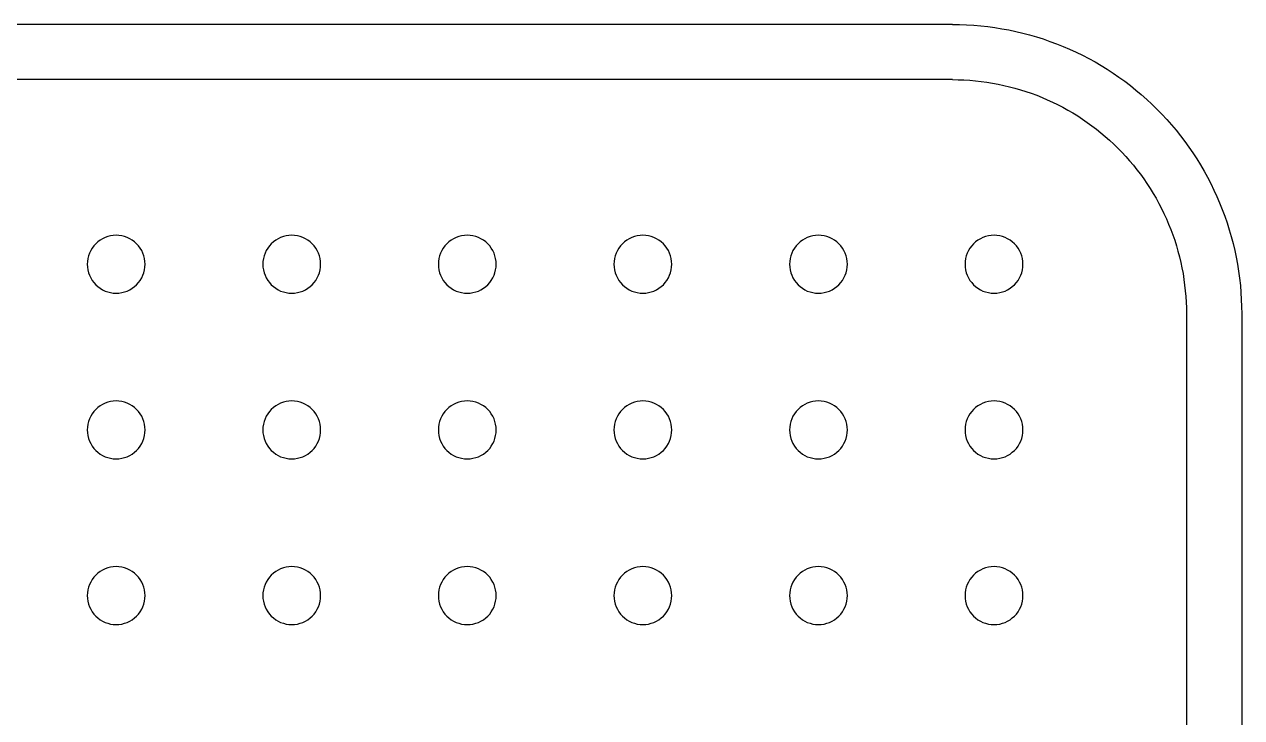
# Model space of a CAD drawing. Header units: millimetres. Extents: x -159872 to 386485, y -250577 to 158966.
# Drawn here: x 370577.6 to 370704.7, y 10206.9 to 10279.2 of the extents above; entities that cross this region are included whole.
import ezdxf

# ---------------------------------------------------------------- set-up
doc = ezdxf.new("R2010")
doc.units = ezdxf.units.MM
doc.layers.get('0').update_dxf_attribs({"lineweight": 25})
doc.layers.add('LDS-equipment-kitchen equipment', color=3, linetype='Continuous', lineweight=13)

# ---------------------------------------------------------------- blocks, each defined once
blk = doc.blocks.new('A$C41f9af21')
at = {"lineweight": 25, "transparency": 33554687}
for points in [[(458.78, 688.57, 0), (149.13, 688.57, 0)], [(458.78, 682.81, 0), (149.13, 682.81, 0)], [(483.2, 658.39, 0), (483.2, 565.02, 0)], [(488.96, 658.39, 0), (488.96, 565.02, 0)]]:
    blk.add_polyline3d(points, dxfattribs=at)
at = {"lineweight": 25}
for points in [[(458.78, 688.57, 0), (459.52, 688.56, 0), (460.26, 688.53, 0), (461, 688.49, 0), (461.74, 688.42, 0), (462.48, 688.34, 0), (463.21, 688.24, 0), (463.94, 688.12, 0), (464.67, 687.99, 0), (465.4, 687.84, 0), (466.12, 687.66, 0), (466.83, 687.48, 0), (467.54, 687.27, 0), (468.25, 687.05, 0), (468.95, 686.8, 0), (469.64, 686.55, 0), (470.33, 686.27, 0), (471.01, 685.98, 0), (471.69, 685.67, 0), (472.35, 685.35, 0), (473.01, 685.01, 0), (473.66, 684.65, 0), (474.3, 684.28, 0), (474.93, 683.89, 0), (475.55, 683.48, 0), (476.16, 683.06, 0), (476.76, 682.63, 0), (477.35, 682.18, 0), (477.93, 681.72, 0), (478.49, 681.24, 0), (479.05, 680.75, 0), (479.59, 680.25, 0), (480.12, 679.73, 0), (480.64, 679.2, 0), (481.14, 678.66, 0), (481.63, 678.1, 0), (482.11, 677.54, 0), (482.57, 676.96, 0), (483.02, 676.37, 0), (483.46, 675.77, 0), (483.87, 675.16, 0), (484.28, 674.54, 0), (484.67, 673.91, 0), (485.04, 673.27, 0), (485.4, 672.62, 0), (485.74, 671.96, 0), (486.06, 671.29, 0), (486.37, 670.62, 0), (486.66, 669.94, 0), (486.94, 669.25, 0), (487.2, 668.56, 0), (487.44, 667.86, 0), (487.66, 667.15, 0), (487.87, 666.44, 0), (488.06, 665.72, 0), (488.23, 665, 0), (488.38, 664.28, 0), (488.52, 663.55, 0), (488.63, 662.82, 0), (488.73, 662.09, 0), (488.82, 661.35, 0), (488.88, 660.61, 0), (488.92, 659.87, 0), (488.95, 659.13, 0), (488.96, 658.39, 0)], [(458.78, 682.81, 0), (459.38, 682.8, 0), (459.98, 682.78, 0), (460.58, 682.74, 0), (461.18, 682.69, 0), (461.77, 682.62, 0), (462.37, 682.54, 0), (462.96, 682.45, 0), (463.55, 682.34, 0), (464.13, 682.21, 0), (464.72, 682.07, 0), (465.3, 681.92, 0), (465.87, 681.75, 0), (466.44, 681.57, 0), (467.01, 681.38, 0), (467.57, 681.17, 0), (468.13, 680.95, 0), (468.68, 680.71, 0), (469.22, 680.46, 0), (469.76, 680.2, 0), (470.29, 679.92, 0), (470.82, 679.63, 0), (471.34, 679.33, 0), (471.85, 679.02, 0), (472.35, 678.69, 0), (472.84, 678.35, 0), (473.33, 678, 0), (473.8, 677.64, 0), (474.27, 677.26, 0), (474.73, 676.88, 0), (475.18, 676.48, 0), (475.62, 676.07, 0), (476.05, 675.66, 0), (476.47, 675.23, 0), (476.87, 674.79, 0), (477.27, 674.34, 0), (477.66, 673.88, 0), (478.03, 673.41, 0), (478.39, 672.94, 0), (478.74, 672.45, 0), (479.08, 671.96, 0), (479.41, 671.45, 0), (479.72, 670.94, 0), (480.03, 670.43, 0), (480.32, 669.9, 0), (480.59, 669.37, 0), (480.85, 668.83, 0), (481.1, 668.29, 0), (481.34, 667.73, 0), (481.56, 667.18, 0), (481.77, 666.62, 0), (481.97, 666.05, 0), (482.15, 665.48, 0), (482.31, 664.9, 0), (482.47, 664.32, 0), (482.6, 663.74, 0), (482.73, 663.16, 0), (482.84, 662.57, 0), (482.93, 661.97, 0), (483.01, 661.38, 0), (483.08, 660.79, 0), (483.13, 660.19, 0), (483.17, 659.59, 0), (483.19, 658.99, 0), (483.2, 658.39, 0)], [(368.51, 663.55, 0), (368.52, 663.25, 0), (368.57, 662.96, 0), (368.64, 662.67, 0), (368.74, 662.4, 0), (368.87, 662.13, 0), (369.02, 661.87, 0), (369.19, 661.64, 0), (369.39, 661.42, 0), (369.61, 661.22, 0), (369.85, 661.04, 0), (370.1, 660.89, 0), (370.37, 660.76, 0), (370.65, 660.66, 0), (370.94, 660.59, 0), (371.23, 660.55, 0), (371.53, 660.53, 0), (371.82, 660.55, 0), (372.12, 660.59, 0), (372.4, 660.66, 0), (372.68, 660.76, 0), (372.95, 660.89, 0), (373.2, 661.04, 0), (373.44, 661.22, 0), (373.66, 661.42, 0), (373.86, 661.64, 0), (374.04, 661.87, 0), (374.19, 662.13, 0), (374.31, 662.4, 0), (374.41, 662.67, 0), (374.49, 662.96, 0), (374.53, 663.25, 0), (374.54, 663.55, 0), (374.53, 663.85, 0), (374.49, 664.14, 0), (374.41, 664.43, 0), (374.31, 664.71, 0), (374.19, 664.97, 0), (374.04, 665.23, 0), (373.86, 665.47, 0), (373.66, 665.68, 0), (373.44, 665.88, 0), (373.2, 666.06, 0), (372.95, 666.21, 0), (372.68, 666.34, 0), (372.4, 666.44, 0), (372.12, 666.51, 0), (371.82, 666.55, 0), (371.53, 666.57, 0), (371.23, 666.55, 0), (370.94, 666.51, 0), (370.65, 666.44, 0), (370.37, 666.34, 0), (370.1, 666.21, 0), (369.85, 666.06, 0), (369.61, 665.88, 0), (369.39, 665.68, 0), (369.19, 665.47, 0), (369.02, 665.23, 0), (368.87, 664.97, 0), (368.74, 664.71, 0), (368.64, 664.43, 0), (368.57, 664.14, 0), (368.52, 663.85, 0), (368.51, 663.55, 0)], [(386.83, 663.55, 0), (386.84, 663.25, 0), (386.89, 662.96, 0), (386.96, 662.67, 0), (387.06, 662.4, 0), (387.18, 662.13, 0), (387.34, 661.87, 0), (387.51, 661.64, 0), (387.71, 661.42, 0), (387.93, 661.22, 0), (388.17, 661.04, 0), (388.42, 660.89, 0), (388.69, 660.76, 0), (388.97, 660.66, 0), (389.26, 660.59, 0), (389.55, 660.55, 0), (389.84, 660.53, 0), (390.14, 660.55, 0), (390.43, 660.59, 0), (390.72, 660.66, 0), (391, 660.76, 0), (391.27, 660.89, 0), (391.52, 661.04, 0), (391.76, 661.22, 0), (391.98, 661.42, 0), (392.18, 661.64, 0), (392.35, 661.87, 0), (392.51, 662.13, 0), (392.63, 662.4, 0), (392.73, 662.67, 0), (392.8, 662.96, 0), (392.85, 663.25, 0), (392.86, 663.55, 0), (392.85, 663.85, 0), (392.8, 664.14, 0), (392.73, 664.43, 0), (392.63, 664.71, 0), (392.51, 664.97, 0), (392.35, 665.23, 0), (392.18, 665.47, 0), (391.98, 665.68, 0), (391.76, 665.88, 0), (391.52, 666.06, 0), (391.27, 666.21, 0), (391, 666.34, 0), (390.72, 666.44, 0), (390.43, 666.51, 0), (390.14, 666.55, 0), (389.84, 666.57, 0), (389.55, 666.55, 0), (389.26, 666.51, 0), (388.97, 666.44, 0), (388.69, 666.34, 0), (388.42, 666.21, 0), (388.17, 666.06, 0), (387.93, 665.88, 0), (387.71, 665.68, 0), (387.51, 665.47, 0), (387.34, 665.23, 0), (387.18, 664.97, 0), (387.06, 664.71, 0), (386.96, 664.43, 0), (386.89, 664.14, 0), (386.84, 663.85, 0), (386.83, 663.55, 0)], [(405.15, 663.55, 0), (405.16, 663.25, 0), (405.2, 662.96, 0), (405.28, 662.67, 0), (405.38, 662.4, 0), (405.5, 662.13, 0), (405.65, 661.87, 0), (405.83, 661.64, 0), (406.03, 661.42, 0), (406.25, 661.22, 0), (406.49, 661.04, 0), (406.74, 660.89, 0), (407.01, 660.76, 0), (407.29, 660.66, 0), (407.57, 660.59, 0), (407.87, 660.55, 0), (408.16, 660.53, 0), (408.46, 660.55, 0), (408.75, 660.59, 0), (409.04, 660.66, 0), (409.32, 660.76, 0), (409.59, 660.89, 0), (409.84, 661.04, 0), (410.08, 661.22, 0), (410.3, 661.42, 0), (410.5, 661.64, 0), (410.67, 661.87, 0), (410.82, 662.13, 0), (410.95, 662.4, 0), (411.05, 662.67, 0), (411.12, 662.96, 0), (411.17, 663.25, 0), (411.18, 663.55, 0), (411.17, 663.85, 0), (411.12, 664.14, 0), (411.05, 664.43, 0), (410.95, 664.71, 0), (410.82, 664.97, 0), (410.67, 665.23, 0), (410.5, 665.47, 0), (410.3, 665.68, 0), (410.08, 665.88, 0), (409.84, 666.06, 0), (409.59, 666.21, 0), (409.32, 666.34, 0), (409.04, 666.44, 0), (408.75, 666.51, 0), (408.46, 666.55, 0), (408.16, 666.57, 0), (407.87, 666.55, 0), (407.57, 666.51, 0), (407.29, 666.44, 0), (407.01, 666.34, 0), (406.74, 666.21, 0), (406.49, 666.06, 0), (406.25, 665.88, 0), (406.03, 665.68, 0), (405.83, 665.47, 0), (405.65, 665.23, 0), (405.5, 664.97, 0), (405.38, 664.71, 0), (405.28, 664.43, 0), (405.2, 664.14, 0), (405.16, 663.85, 0), (405.15, 663.55, 0)], [(423.46, 663.55, 0), (423.48, 663.25, 0), (423.52, 662.96, 0), (423.59, 662.67, 0), (423.69, 662.4, 0), (423.82, 662.13, 0), (423.97, 661.87, 0), (424.15, 661.64, 0), (424.35, 661.42, 0), (424.57, 661.22, 0), (424.8, 661.04, 0), (425.06, 660.89, 0), (425.33, 660.76, 0), (425.61, 660.66, 0), (425.89, 660.59, 0), (426.19, 660.55, 0), (426.48, 660.53, 0), (426.78, 660.55, 0), (427.07, 660.59, 0), (427.36, 660.66, 0), (427.64, 660.76, 0), (427.9, 660.89, 0), (428.16, 661.04, 0), (428.4, 661.22, 0), (428.62, 661.42, 0), (428.81, 661.64, 0), (428.99, 661.87, 0), (429.14, 662.13, 0), (429.27, 662.4, 0), (429.37, 662.67, 0), (429.44, 662.96, 0), (429.48, 663.25, 0), (429.5, 663.55, 0), (429.48, 663.85, 0), (429.44, 664.14, 0), (429.37, 664.43, 0), (429.27, 664.71, 0), (429.14, 664.97, 0), (428.99, 665.23, 0), (428.81, 665.47, 0), (428.62, 665.68, 0), (428.4, 665.88, 0), (428.16, 666.06, 0), (427.9, 666.21, 0), (427.64, 666.34, 0), (427.36, 666.44, 0), (427.07, 666.51, 0), (426.78, 666.55, 0), (426.48, 666.57, 0), (426.19, 666.55, 0), (425.89, 666.51, 0), (425.61, 666.44, 0), (425.33, 666.34, 0), (425.06, 666.21, 0), (424.8, 666.06, 0), (424.57, 665.88, 0), (424.35, 665.68, 0), (424.15, 665.47, 0), (423.97, 665.23, 0), (423.82, 664.97, 0), (423.69, 664.71, 0), (423.59, 664.43, 0), (423.52, 664.14, 0), (423.48, 663.85, 0), (423.46, 663.55, 0)], [(441.78, 663.55, 0), (441.8, 663.25, 0), (441.84, 662.96, 0), (441.91, 662.67, 0), (442.01, 662.4, 0), (442.14, 662.13, 0), (442.29, 661.87, 0), (442.47, 661.64, 0), (442.67, 661.42, 0), (442.89, 661.22, 0), (443.12, 661.04, 0), (443.38, 660.89, 0), (443.64, 660.76, 0), (443.92, 660.66, 0), (444.21, 660.59, 0), (444.5, 660.55, 0), (444.8, 660.53, 0), (445.1, 660.55, 0), (445.39, 660.59, 0), (445.68, 660.66, 0), (445.95, 660.76, 0), (446.22, 660.89, 0), (446.48, 661.04, 0), (446.71, 661.22, 0), (446.93, 661.42, 0), (447.13, 661.64, 0), (447.31, 661.87, 0), (447.46, 662.13, 0), (447.59, 662.4, 0), (447.69, 662.67, 0), (447.76, 662.96, 0), (447.8, 663.25, 0), (447.82, 663.55, 0), (447.8, 663.85, 0), (447.76, 664.14, 0), (447.69, 664.43, 0), (447.59, 664.71, 0), (447.46, 664.97, 0), (447.31, 665.23, 0), (447.13, 665.47, 0), (446.93, 665.68, 0), (446.71, 665.88, 0), (446.48, 666.06, 0), (446.22, 666.21, 0), (445.95, 666.34, 0), (445.68, 666.44, 0), (445.39, 666.51, 0), (445.1, 666.55, 0), (444.8, 666.57, 0), (444.5, 666.55, 0), (444.21, 666.51, 0), (443.92, 666.44, 0), (443.64, 666.34, 0), (443.38, 666.21, 0), (443.12, 666.06, 0), (442.89, 665.88, 0), (442.67, 665.68, 0), (442.47, 665.47, 0), (442.29, 665.23, 0), (442.14, 664.97, 0), (442.01, 664.71, 0), (441.91, 664.43, 0), (441.84, 664.14, 0), (441.8, 663.85, 0), (441.78, 663.55, 0)], [(460.1, 663.55, 0), (460.11, 663.25, 0), (460.16, 662.96, 0), (460.23, 662.67, 0), (460.33, 662.4, 0), (460.46, 662.13, 0), (460.61, 661.87, 0), (460.79, 661.64, 0), (460.98, 661.42, 0), (461.2, 661.22, 0), (461.44, 661.04, 0), (461.7, 660.89, 0), (461.96, 660.76, 0), (462.24, 660.66, 0), (462.53, 660.59, 0), (462.82, 660.55, 0), (463.12, 660.53, 0), (463.41, 660.55, 0), (463.71, 660.59, 0), (463.99, 660.66, 0), (464.27, 660.76, 0), (464.54, 660.89, 0), (464.79, 661.04, 0), (465.03, 661.22, 0), (465.25, 661.42, 0), (465.45, 661.64, 0), (465.63, 661.87, 0), (465.78, 662.13, 0), (465.91, 662.4, 0), (466.01, 662.67, 0), (466.08, 662.96, 0), (466.12, 663.25, 0), (466.14, 663.55, 0), (466.12, 663.85, 0), (466.08, 664.14, 0), (466.01, 664.43, 0), (465.91, 664.71, 0), (465.78, 664.97, 0), (465.63, 665.23, 0), (465.45, 665.47, 0), (465.25, 665.68, 0), (465.03, 665.88, 0), (464.79, 666.06, 0), (464.54, 666.21, 0), (464.27, 666.34, 0), (463.99, 666.44, 0), (463.71, 666.51, 0), (463.41, 666.55, 0), (463.12, 666.57, 0), (462.82, 666.55, 0), (462.53, 666.51, 0), (462.24, 666.44, 0), (461.96, 666.34, 0), (461.7, 666.21, 0), (461.44, 666.06, 0), (461.2, 665.88, 0), (460.98, 665.68, 0), (460.79, 665.47, 0), (460.61, 665.23, 0), (460.46, 664.97, 0), (460.33, 664.71, 0), (460.23, 664.43, 0), (460.16, 664.14, 0), (460.11, 663.85, 0), (460.1, 663.55, 0)], [(368.51, 646.27, 0), (368.52, 645.97, 0), (368.57, 645.68, 0), (368.64, 645.39, 0), (368.74, 645.11, 0), (368.87, 644.85, 0), (369.02, 644.59, 0), (369.19, 644.35, 0), (369.39, 644.14, 0), (369.61, 643.94, 0), (369.85, 643.76, 0), (370.1, 643.61, 0), (370.37, 643.48, 0), (370.65, 643.38, 0), (370.94, 643.31, 0), (371.23, 643.27, 0), (371.53, 643.25, 0), (371.82, 643.27, 0), (372.12, 643.31, 0), (372.4, 643.38, 0), (372.68, 643.48, 0), (372.95, 643.61, 0), (373.2, 643.76, 0), (373.44, 643.94, 0), (373.66, 644.14, 0), (373.86, 644.35, 0), (374.04, 644.59, 0), (374.19, 644.85, 0), (374.31, 645.11, 0), (374.41, 645.39, 0), (374.49, 645.68, 0), (374.53, 645.97, 0), (374.54, 646.27, 0), (374.53, 646.57, 0), (374.49, 646.86, 0), (374.41, 647.15, 0), (374.31, 647.42, 0), (374.19, 647.69, 0), (374.04, 647.95, 0), (373.86, 648.18, 0), (373.66, 648.4, 0), (373.44, 648.6, 0), (373.2, 648.78, 0), (372.95, 648.93, 0), (372.68, 649.06, 0), (372.4, 649.16, 0), (372.12, 649.23, 0), (371.82, 649.27, 0), (371.53, 649.29, 0), (371.23, 649.27, 0), (370.94, 649.23, 0), (370.65, 649.16, 0), (370.37, 649.06, 0), (370.1, 648.93, 0), (369.85, 648.78, 0), (369.61, 648.6, 0), (369.39, 648.4, 0), (369.19, 648.18, 0), (369.02, 647.95, 0), (368.87, 647.69, 0), (368.74, 647.42, 0), (368.64, 647.15, 0), (368.57, 646.86, 0), (368.52, 646.57, 0), (368.51, 646.27, 0)], [(386.83, 646.27, 0), (386.84, 645.97, 0), (386.89, 645.68, 0), (386.96, 645.39, 0), (387.06, 645.11, 0), (387.18, 644.85, 0), (387.34, 644.59, 0), (387.51, 644.35, 0), (387.71, 644.14, 0), (387.93, 643.94, 0), (388.17, 643.76, 0), (388.42, 643.61, 0), (388.69, 643.48, 0), (388.97, 643.38, 0), (389.26, 643.31, 0), (389.55, 643.27, 0), (389.84, 643.25, 0), (390.14, 643.27, 0), (390.43, 643.31, 0), (390.72, 643.38, 0), (391, 643.48, 0), (391.27, 643.61, 0), (391.52, 643.76, 0), (391.76, 643.94, 0), (391.98, 644.14, 0), (392.18, 644.35, 0), (392.35, 644.59, 0), (392.51, 644.85, 0), (392.63, 645.11, 0), (392.73, 645.39, 0), (392.8, 645.68, 0), (392.85, 645.97, 0), (392.86, 646.27, 0), (392.85, 646.57, 0), (392.8, 646.86, 0), (392.73, 647.15, 0), (392.63, 647.42, 0), (392.51, 647.69, 0), (392.35, 647.95, 0), (392.18, 648.18, 0), (391.98, 648.4, 0), (391.76, 648.6, 0), (391.52, 648.78, 0), (391.27, 648.93, 0), (391, 649.06, 0), (390.72, 649.16, 0), (390.43, 649.23, 0), (390.14, 649.27, 0), (389.84, 649.29, 0), (389.55, 649.27, 0), (389.26, 649.23, 0), (388.97, 649.16, 0), (388.69, 649.06, 0), (388.42, 648.93, 0), (388.17, 648.78, 0), (387.93, 648.6, 0), (387.71, 648.4, 0), (387.51, 648.18, 0), (387.34, 647.95, 0), (387.18, 647.69, 0), (387.06, 647.42, 0), (386.96, 647.15, 0), (386.89, 646.86, 0), (386.84, 646.57, 0), (386.83, 646.27, 0)], [(405.15, 646.27, 0), (405.16, 645.97, 0), (405.2, 645.68, 0), (405.28, 645.39, 0), (405.38, 645.11, 0), (405.5, 644.85, 0), (405.65, 644.59, 0), (405.83, 644.35, 0), (406.03, 644.14, 0), (406.25, 643.94, 0), (406.49, 643.76, 0), (406.74, 643.61, 0), (407.01, 643.48, 0), (407.29, 643.38, 0), (407.57, 643.31, 0), (407.87, 643.27, 0), (408.16, 643.25, 0), (408.46, 643.27, 0), (408.75, 643.31, 0), (409.04, 643.38, 0), (409.32, 643.48, 0), (409.59, 643.61, 0), (409.84, 643.76, 0), (410.08, 643.94, 0), (410.3, 644.14, 0), (410.5, 644.35, 0), (410.67, 644.59, 0), (410.82, 644.85, 0), (410.95, 645.11, 0), (411.05, 645.39, 0), (411.12, 645.68, 0), (411.17, 645.97, 0), (411.18, 646.27, 0), (411.17, 646.57, 0), (411.12, 646.86, 0), (411.05, 647.15, 0), (410.95, 647.42, 0), (410.82, 647.69, 0), (410.67, 647.95, 0), (410.5, 648.18, 0), (410.3, 648.4, 0), (410.08, 648.6, 0), (409.84, 648.78, 0), (409.59, 648.93, 0), (409.32, 649.06, 0), (409.04, 649.16, 0), (408.75, 649.23, 0), (408.46, 649.27, 0), (408.16, 649.29, 0), (407.87, 649.27, 0), (407.57, 649.23, 0), (407.29, 649.16, 0), (407.01, 649.06, 0), (406.74, 648.93, 0), (406.49, 648.78, 0), (406.25, 648.6, 0), (406.03, 648.4, 0), (405.83, 648.18, 0), (405.65, 647.95, 0), (405.5, 647.69, 0), (405.38, 647.42, 0), (405.28, 647.15, 0), (405.2, 646.86, 0), (405.16, 646.57, 0), (405.15, 646.27, 0)], [(423.46, 646.27, 0), (423.48, 645.97, 0), (423.52, 645.68, 0), (423.59, 645.39, 0), (423.69, 645.11, 0), (423.82, 644.85, 0), (423.97, 644.59, 0), (424.15, 644.35, 0), (424.35, 644.14, 0), (424.57, 643.94, 0), (424.8, 643.76, 0), (425.06, 643.61, 0), (425.33, 643.48, 0), (425.61, 643.38, 0), (425.89, 643.31, 0), (426.19, 643.27, 0), (426.48, 643.25, 0), (426.78, 643.27, 0), (427.07, 643.31, 0), (427.36, 643.38, 0), (427.64, 643.48, 0), (427.9, 643.61, 0), (428.16, 643.76, 0), (428.4, 643.94, 0), (428.62, 644.14, 0), (428.81, 644.35, 0), (428.99, 644.59, 0), (429.14, 644.85, 0), (429.27, 645.11, 0), (429.37, 645.39, 0), (429.44, 645.68, 0), (429.48, 645.97, 0), (429.5, 646.27, 0), (429.48, 646.57, 0), (429.44, 646.86, 0), (429.37, 647.15, 0), (429.27, 647.42, 0), (429.14, 647.69, 0), (428.99, 647.95, 0), (428.81, 648.18, 0), (428.62, 648.4, 0), (428.4, 648.6, 0), (428.16, 648.78, 0), (427.9, 648.93, 0), (427.64, 649.06, 0), (427.36, 649.16, 0), (427.07, 649.23, 0), (426.78, 649.27, 0), (426.48, 649.29, 0), (426.19, 649.27, 0), (425.89, 649.23, 0), (425.61, 649.16, 0), (425.33, 649.06, 0), (425.06, 648.93, 0), (424.8, 648.78, 0), (424.57, 648.6, 0), (424.35, 648.4, 0), (424.15, 648.18, 0), (423.97, 647.95, 0), (423.82, 647.69, 0), (423.69, 647.42, 0), (423.59, 647.15, 0), (423.52, 646.86, 0), (423.48, 646.57, 0), (423.46, 646.27, 0)], [(441.78, 646.27, 0), (441.8, 645.97, 0), (441.84, 645.68, 0), (441.91, 645.39, 0), (442.01, 645.11, 0), (442.14, 644.85, 0), (442.29, 644.59, 0), (442.47, 644.35, 0), (442.67, 644.14, 0), (442.89, 643.94, 0), (443.12, 643.76, 0), (443.38, 643.61, 0), (443.64, 643.48, 0), (443.92, 643.38, 0), (444.21, 643.31, 0), (444.5, 643.27, 0), (444.8, 643.25, 0), (445.1, 643.27, 0), (445.39, 643.31, 0), (445.68, 643.38, 0), (445.95, 643.48, 0), (446.22, 643.61, 0), (446.48, 643.76, 0), (446.71, 643.94, 0), (446.93, 644.14, 0), (447.13, 644.35, 0), (447.31, 644.59, 0), (447.46, 644.85, 0), (447.59, 645.11, 0), (447.69, 645.39, 0), (447.76, 645.68, 0), (447.8, 645.97, 0), (447.82, 646.27, 0), (447.8, 646.57, 0), (447.76, 646.86, 0), (447.69, 647.15, 0), (447.59, 647.42, 0), (447.46, 647.69, 0), (447.31, 647.95, 0), (447.13, 648.18, 0), (446.93, 648.4, 0), (446.71, 648.6, 0), (446.48, 648.78, 0), (446.22, 648.93, 0), (445.95, 649.06, 0), (445.68, 649.16, 0), (445.39, 649.23, 0), (445.1, 649.27, 0), (444.8, 649.29, 0), (444.5, 649.27, 0), (444.21, 649.23, 0), (443.92, 649.16, 0), (443.64, 649.06, 0), (443.38, 648.93, 0), (443.12, 648.78, 0), (442.89, 648.6, 0), (442.67, 648.4, 0), (442.47, 648.18, 0), (442.29, 647.95, 0), (442.14, 647.69, 0), (442.01, 647.42, 0), (441.91, 647.15, 0), (441.84, 646.86, 0), (441.8, 646.57, 0), (441.78, 646.27, 0)], [(460.1, 646.27, 0), (460.11, 645.97, 0), (460.16, 645.68, 0), (460.23, 645.39, 0), (460.33, 645.11, 0), (460.46, 644.85, 0), (460.61, 644.59, 0), (460.79, 644.35, 0), (460.98, 644.14, 0), (461.2, 643.94, 0), (461.44, 643.76, 0), (461.7, 643.61, 0), (461.96, 643.48, 0), (462.24, 643.38, 0), (462.53, 643.31, 0), (462.82, 643.27, 0), (463.12, 643.25, 0), (463.41, 643.27, 0), (463.71, 643.31, 0), (463.99, 643.38, 0), (464.27, 643.48, 0), (464.54, 643.61, 0), (464.79, 643.76, 0), (465.03, 643.94, 0), (465.25, 644.14, 0), (465.45, 644.35, 0), (465.63, 644.59, 0), (465.78, 644.85, 0), (465.91, 645.11, 0), (466.01, 645.39, 0), (466.08, 645.68, 0), (466.12, 645.97, 0), (466.14, 646.27, 0), (466.12, 646.57, 0), (466.08, 646.86, 0), (466.01, 647.15, 0), (465.91, 647.42, 0), (465.78, 647.69, 0), (465.63, 647.95, 0), (465.45, 648.18, 0), (465.25, 648.4, 0), (465.03, 648.6, 0), (464.79, 648.78, 0), (464.54, 648.93, 0), (464.27, 649.06, 0), (463.99, 649.16, 0), (463.71, 649.23, 0), (463.41, 649.27, 0), (463.12, 649.29, 0), (462.82, 649.27, 0), (462.53, 649.23, 0), (462.24, 649.16, 0), (461.96, 649.06, 0), (461.7, 648.93, 0), (461.44, 648.78, 0), (461.2, 648.6, 0), (460.98, 648.4, 0), (460.79, 648.18, 0), (460.61, 647.95, 0), (460.46, 647.69, 0), (460.33, 647.42, 0), (460.23, 647.15, 0), (460.16, 646.86, 0), (460.11, 646.57, 0), (460.1, 646.27, 0)], [(368.51, 628.99, 0), (368.52, 628.69, 0), (368.57, 628.4, 0), (368.64, 628.11, 0), (368.74, 627.83, 0), (368.87, 627.57, 0), (369.02, 627.31, 0), (369.19, 627.07, 0), (369.39, 626.85, 0), (369.61, 626.66, 0), (369.85, 626.48, 0), (370.1, 626.33, 0), (370.37, 626.2, 0), (370.65, 626.1, 0), (370.94, 626.03, 0), (371.23, 625.98, 0), (371.53, 625.97, 0), (371.82, 625.98, 0), (372.12, 626.03, 0), (372.4, 626.1, 0), (372.68, 626.2, 0), (372.95, 626.33, 0), (373.2, 626.48, 0), (373.44, 626.66, 0), (373.66, 626.85, 0), (373.86, 627.07, 0), (374.04, 627.31, 0), (374.19, 627.57, 0), (374.31, 627.83, 0), (374.41, 628.11, 0), (374.49, 628.4, 0), (374.53, 628.69, 0), (374.54, 628.99, 0), (374.53, 629.28, 0), (374.49, 629.58, 0), (374.41, 629.86, 0), (374.31, 630.14, 0), (374.19, 630.41, 0), (374.04, 630.66, 0), (373.86, 630.9, 0), (373.66, 631.12, 0), (373.44, 631.32, 0), (373.2, 631.5, 0), (372.95, 631.65, 0), (372.68, 631.78, 0), (372.4, 631.88, 0), (372.12, 631.95, 0), (371.82, 631.99, 0), (371.53, 632.01, 0), (371.23, 631.99, 0), (370.94, 631.95, 0), (370.65, 631.88, 0), (370.37, 631.78, 0), (370.1, 631.65, 0), (369.85, 631.5, 0), (369.61, 631.32, 0), (369.39, 631.12, 0), (369.19, 630.9, 0), (369.02, 630.66, 0), (368.87, 630.41, 0), (368.74, 630.14, 0), (368.64, 629.86, 0), (368.57, 629.58, 0), (368.52, 629.28, 0), (368.51, 628.99, 0)], [(386.83, 628.99, 0), (386.84, 628.69, 0), (386.89, 628.4, 0), (386.96, 628.11, 0), (387.06, 627.83, 0), (387.18, 627.57, 0), (387.34, 627.31, 0), (387.51, 627.07, 0), (387.71, 626.85, 0), (387.93, 626.66, 0), (388.17, 626.48, 0), (388.42, 626.33, 0), (388.69, 626.2, 0), (388.97, 626.1, 0), (389.26, 626.03, 0), (389.55, 625.98, 0), (389.84, 625.97, 0), (390.14, 625.98, 0), (390.43, 626.03, 0), (390.72, 626.1, 0), (391, 626.2, 0), (391.27, 626.33, 0), (391.52, 626.48, 0), (391.76, 626.66, 0), (391.98, 626.85, 0), (392.18, 627.07, 0), (392.35, 627.31, 0), (392.51, 627.57, 0), (392.63, 627.83, 0), (392.73, 628.11, 0), (392.8, 628.4, 0), (392.85, 628.69, 0), (392.86, 628.99, 0), (392.85, 629.28, 0), (392.8, 629.58, 0), (392.73, 629.86, 0), (392.63, 630.14, 0), (392.51, 630.41, 0), (392.35, 630.66, 0), (392.18, 630.9, 0), (391.98, 631.12, 0), (391.76, 631.32, 0), (391.52, 631.5, 0), (391.27, 631.65, 0), (391, 631.78, 0), (390.72, 631.88, 0), (390.43, 631.95, 0), (390.14, 631.99, 0), (389.84, 632.01, 0), (389.55, 631.99, 0), (389.26, 631.95, 0), (388.97, 631.88, 0), (388.69, 631.78, 0), (388.42, 631.65, 0), (388.17, 631.5, 0), (387.93, 631.32, 0), (387.71, 631.12, 0), (387.51, 630.9, 0), (387.34, 630.66, 0), (387.18, 630.41, 0), (387.06, 630.14, 0), (386.96, 629.86, 0), (386.89, 629.58, 0), (386.84, 629.28, 0), (386.83, 628.99, 0)], [(405.15, 628.99, 0), (405.16, 628.69, 0), (405.2, 628.4, 0), (405.28, 628.11, 0), (405.38, 627.83, 0), (405.5, 627.57, 0), (405.65, 627.31, 0), (405.83, 627.07, 0), (406.03, 626.85, 0), (406.25, 626.66, 0), (406.49, 626.48, 0), (406.74, 626.33, 0), (407.01, 626.2, 0), (407.29, 626.1, 0), (407.57, 626.03, 0), (407.87, 625.98, 0), (408.16, 625.97, 0), (408.46, 625.98, 0), (408.75, 626.03, 0), (409.04, 626.1, 0), (409.32, 626.2, 0), (409.59, 626.33, 0), (409.84, 626.48, 0), (410.08, 626.66, 0), (410.3, 626.85, 0), (410.5, 627.07, 0), (410.67, 627.31, 0), (410.82, 627.57, 0), (410.95, 627.83, 0), (411.05, 628.11, 0), (411.12, 628.4, 0), (411.17, 628.69, 0), (411.18, 628.99, 0), (411.17, 629.28, 0), (411.12, 629.58, 0), (411.05, 629.86, 0), (410.95, 630.14, 0), (410.82, 630.41, 0), (410.67, 630.66, 0), (410.5, 630.9, 0), (410.3, 631.12, 0), (410.08, 631.32, 0), (409.84, 631.5, 0), (409.59, 631.65, 0), (409.32, 631.78, 0), (409.04, 631.88, 0), (408.75, 631.95, 0), (408.46, 631.99, 0), (408.16, 632.01, 0), (407.87, 631.99, 0), (407.57, 631.95, 0), (407.29, 631.88, 0), (407.01, 631.78, 0), (406.74, 631.65, 0), (406.49, 631.5, 0), (406.25, 631.32, 0), (406.03, 631.12, 0), (405.83, 630.9, 0), (405.65, 630.66, 0), (405.5, 630.41, 0), (405.38, 630.14, 0), (405.28, 629.86, 0), (405.2, 629.58, 0), (405.16, 629.28, 0), (405.15, 628.99, 0)], [(423.46, 628.99, 0), (423.48, 628.69, 0), (423.52, 628.4, 0), (423.59, 628.11, 0), (423.69, 627.83, 0), (423.82, 627.57, 0), (423.97, 627.31, 0), (424.15, 627.07, 0), (424.35, 626.85, 0), (424.57, 626.66, 0), (424.8, 626.48, 0), (425.06, 626.33, 0), (425.33, 626.2, 0), (425.61, 626.1, 0), (425.89, 626.03, 0), (426.19, 625.98, 0), (426.48, 625.97, 0), (426.78, 625.98, 0), (427.07, 626.03, 0), (427.36, 626.1, 0), (427.64, 626.2, 0), (427.9, 626.33, 0), (428.16, 626.48, 0), (428.4, 626.66, 0), (428.62, 626.85, 0), (428.81, 627.07, 0), (428.99, 627.31, 0), (429.14, 627.57, 0), (429.27, 627.83, 0), (429.37, 628.11, 0), (429.44, 628.4, 0), (429.48, 628.69, 0), (429.5, 628.99, 0), (429.48, 629.28, 0), (429.44, 629.58, 0), (429.37, 629.86, 0), (429.27, 630.14, 0), (429.14, 630.41, 0), (428.99, 630.66, 0), (428.81, 630.9, 0), (428.62, 631.12, 0), (428.4, 631.32, 0), (428.16, 631.5, 0), (427.9, 631.65, 0), (427.64, 631.78, 0), (427.36, 631.88, 0), (427.07, 631.95, 0), (426.78, 631.99, 0), (426.48, 632.01, 0), (426.19, 631.99, 0), (425.89, 631.95, 0), (425.61, 631.88, 0), (425.33, 631.78, 0), (425.06, 631.65, 0), (424.8, 631.5, 0), (424.57, 631.32, 0), (424.35, 631.12, 0), (424.15, 630.9, 0), (423.97, 630.66, 0), (423.82, 630.41, 0), (423.69, 630.14, 0), (423.59, 629.86, 0), (423.52, 629.58, 0), (423.48, 629.28, 0), (423.46, 628.99, 0)], [(441.78, 628.99, 0), (441.8, 628.69, 0), (441.84, 628.4, 0), (441.91, 628.11, 0), (442.01, 627.83, 0), (442.14, 627.57, 0), (442.29, 627.31, 0), (442.47, 627.07, 0), (442.67, 626.85, 0), (442.89, 626.66, 0), (443.12, 626.48, 0), (443.38, 626.33, 0), (443.64, 626.2, 0), (443.92, 626.1, 0), (444.21, 626.03, 0), (444.5, 625.98, 0), (444.8, 625.97, 0), (445.1, 625.98, 0), (445.39, 626.03, 0), (445.68, 626.1, 0), (445.95, 626.2, 0), (446.22, 626.33, 0), (446.48, 626.48, 0), (446.71, 626.66, 0), (446.93, 626.85, 0), (447.13, 627.07, 0), (447.31, 627.31, 0), (447.46, 627.57, 0), (447.59, 627.83, 0), (447.69, 628.11, 0), (447.76, 628.4, 0), (447.8, 628.69, 0), (447.82, 628.99, 0), (447.8, 629.28, 0), (447.76, 629.58, 0), (447.69, 629.86, 0), (447.59, 630.14, 0), (447.46, 630.41, 0), (447.31, 630.66, 0), (447.13, 630.9, 0), (446.93, 631.12, 0), (446.71, 631.32, 0), (446.48, 631.5, 0), (446.22, 631.65, 0), (445.95, 631.78, 0), (445.68, 631.88, 0), (445.39, 631.95, 0), (445.1, 631.99, 0), (444.8, 632.01, 0), (444.5, 631.99, 0), (444.21, 631.95, 0), (443.92, 631.88, 0), (443.64, 631.78, 0), (443.38, 631.65, 0), (443.12, 631.5, 0), (442.89, 631.32, 0), (442.67, 631.12, 0), (442.47, 630.9, 0), (442.29, 630.66, 0), (442.14, 630.41, 0), (442.01, 630.14, 0), (441.91, 629.86, 0), (441.84, 629.58, 0), (441.8, 629.28, 0), (441.78, 628.99, 0)], [(460.1, 628.99, 0), (460.11, 628.69, 0), (460.16, 628.4, 0), (460.23, 628.11, 0), (460.33, 627.83, 0), (460.46, 627.57, 0), (460.61, 627.31, 0), (460.79, 627.07, 0), (460.98, 626.85, 0), (461.2, 626.66, 0), (461.44, 626.48, 0), (461.7, 626.33, 0), (461.96, 626.2, 0), (462.24, 626.1, 0), (462.53, 626.03, 0), (462.82, 625.98, 0), (463.12, 625.97, 0), (463.41, 625.98, 0), (463.71, 626.03, 0), (463.99, 626.1, 0), (464.27, 626.2, 0), (464.54, 626.33, 0), (464.79, 626.48, 0), (465.03, 626.66, 0), (465.25, 626.85, 0), (465.45, 627.07, 0), (465.63, 627.31, 0), (465.78, 627.57, 0), (465.91, 627.83, 0), (466.01, 628.11, 0), (466.08, 628.4, 0), (466.12, 628.69, 0), (466.14, 628.99, 0), (466.12, 629.28, 0), (466.08, 629.58, 0), (466.01, 629.86, 0), (465.91, 630.14, 0), (465.78, 630.41, 0), (465.63, 630.66, 0), (465.45, 630.9, 0), (465.25, 631.12, 0), (465.03, 631.32, 0), (464.79, 631.5, 0), (464.54, 631.65, 0), (464.27, 631.78, 0), (463.99, 631.88, 0), (463.71, 631.95, 0), (463.41, 631.99, 0), (463.12, 632.01, 0), (462.82, 631.99, 0), (462.53, 631.95, 0), (462.24, 631.88, 0), (461.96, 631.78, 0), (461.7, 631.65, 0), (461.44, 631.5, 0), (461.2, 631.32, 0), (460.98, 631.12, 0), (460.79, 630.9, 0), (460.61, 630.66, 0), (460.46, 630.41, 0), (460.33, 630.14, 0), (460.23, 629.86, 0), (460.16, 629.58, 0), (460.11, 629.28, 0), (460.1, 628.99, 0)]]:
    blk.add_polyline3d(points, dxfattribs=at)
blk = doc.blocks.new('Group-338')
at = {"layer": 'LDS-equipment-kitchen equipment', "rotation": 359.9999999945186}
blk.add_blockref('A$C41f9af21', (309542.18, 46048.13), dxfattribs=at)

msp = doc.modelspace()

# ---------------------------------------------------------------- block references
at = {"layer": 'LDS-equipment-kitchen equipment', "color": 7}
msp.add_blockref('Group-338', (60673.51323, -36457.51522), dxfattribs=at)

doc.saveas('drawing.dxf')
